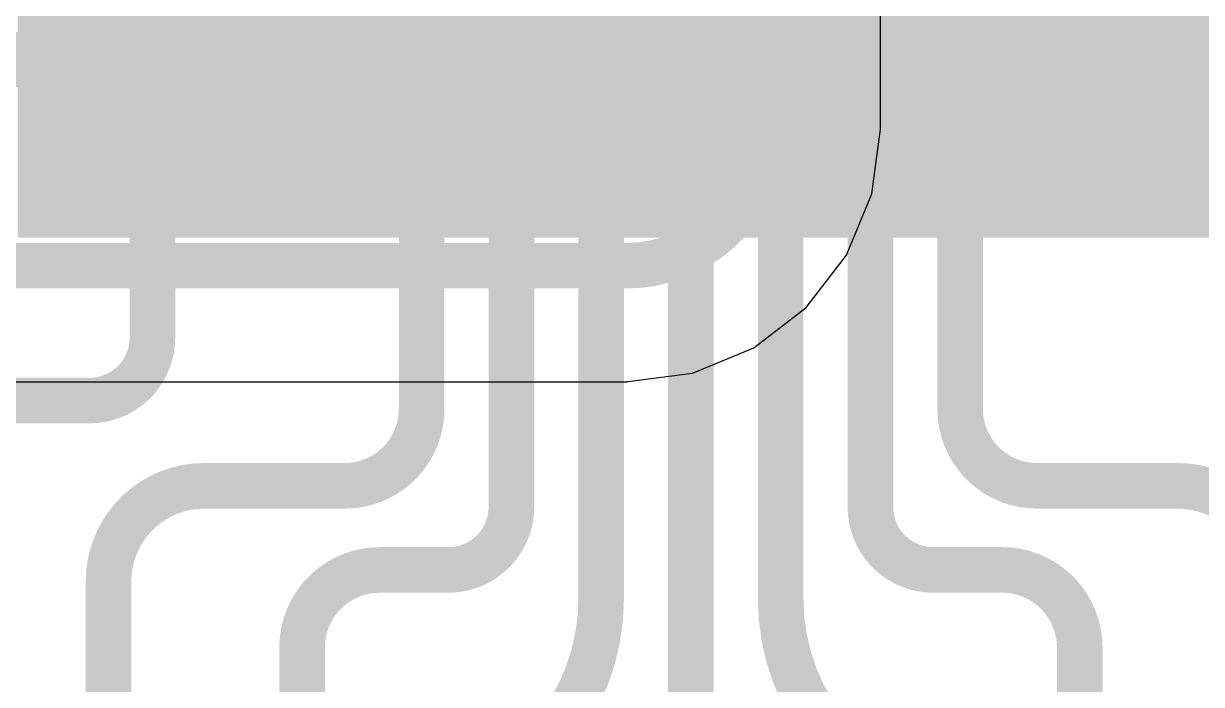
# Model space of a CAD drawing. Header units: inches. Extents: x -5 to 230, y -4 to 159.
# Drawn here: x 27.8 to 34.36, y 24.81 to 28.49 of the extents above; entities that cross this region are included whole.
import ezdxf

# ---------------------------------------------------------------- set-up
doc = ezdxf.new("R2010")
doc.units = ezdxf.units.IN
for name, color, linetype in [('Bottom Layer', 5, 'Continuous'), ('Top Layer', 1, 'Continuous'), ('Top Paste', 8, 'Continuous'), ('Top Solder', 216, 'Continuous')]:
    doc.layers.add(name, color=color, linetype=linetype)

# ---------------------------------------------------------------- blocks, each defined once
blk = doc.blocks.new('LQFP_100_71')
at = {"layer": 'Top Layer'}
for points in [[(-2.35, -7.15), (-2.35, -8.35), (-2.65, -8.35), (-2.65, -7.15)], [(-1.85, -7.15), (-1.85, -8.35), (-2.15, -8.35), (-2.15, -7.15)], [(-1.35, -7.15), (-1.35, -8.35), (-1.65, -8.35), (-1.65, -7.15)], [(-0.85, -7.15), (-0.85, -8.35), (-1.15, -8.35), (-1.15, -7.15)], [(-0.35, -7.15), (-0.35, -8.35), (-0.65, -8.35), (-0.65, -7.15)], [(0.15, -7.15), (0.15, -8.35), (-0.15, -8.35), (-0.15, -7.15)], [(0.65, -7.15), (0.65, -8.35), (0.35, -8.35), (0.35, -7.15)], [(1.15, -7.15), (1.15, -8.35), (0.85, -8.35), (0.85, -7.15)], [(1.65, -7.15), (1.65, -8.35), (1.35, -8.35), (1.35, -7.15)], [(2.15, -7.15), (2.15, -8.35), (1.85, -8.35), (1.85, -7.15)], [(2.65, -7.15), (2.65, -8.35), (2.35, -8.35), (2.35, -7.15)], [(3.15, -7.15), (3.15, -8.35), (2.85, -8.35), (2.85, -7.15)], [(3.65, -7.15), (3.65, -8.35), (3.35, -8.35), (3.35, -7.15)]]:
    blk.add_hatch(color=1, dxfattribs=at).paths.add_polyline_path(points)
at = {"layer": 'Top Paste'}
for points in [[(-2.35, -7.15), (-2.35, -8.35), (-2.65, -8.35), (-2.65, -7.15)], [(-1.85, -7.15), (-1.85, -8.35), (-2.15, -8.35), (-2.15, -7.15)], [(-1.35, -7.15), (-1.35, -8.35), (-1.65, -8.35), (-1.65, -7.15)], [(-0.85, -7.15), (-0.85, -8.35), (-1.15, -8.35), (-1.15, -7.15)], [(-0.35, -7.15), (-0.35, -8.35), (-0.65, -8.35), (-0.65, -7.15)], [(0.15, -7.15), (0.15, -8.35), (-0.15, -8.35), (-0.15, -7.15)], [(0.65, -7.15), (0.65, -8.35), (0.35, -8.35), (0.35, -7.15)], [(1.15, -7.15), (1.15, -8.35), (0.85, -8.35), (0.85, -7.15)], [(1.65, -7.15), (1.65, -8.35), (1.35, -8.35), (1.35, -7.15)], [(2.15, -7.15), (2.15, -8.35), (1.85, -8.35), (1.85, -7.15)], [(2.65, -7.15), (2.65, -8.35), (2.35, -8.35), (2.35, -7.15)], [(3.15, -7.15), (3.15, -8.35), (2.85, -8.35), (2.85, -7.15)], [(3.65, -7.15), (3.65, -8.35), (3.35, -8.35), (3.35, -7.15)]]:
    blk.add_hatch(color=8, dxfattribs=at).paths.add_polyline_path(points)
at = {"layer": 'Top Solder'}
for points in [[(-2.2484, -7.0484), (-2.2484, -8.4516), (-2.7516, -8.4516), (-2.7516, -7.0484)], [(-1.7484, -7.0484), (-1.7484, -8.4516), (-2.2516, -8.4516), (-2.2516, -7.0484)], [(-1.2484, -7.0484), (-1.2484, -8.4516), (-1.7516, -8.4516), (-1.7516, -7.0484)], [(-0.7484, -7.0484), (-0.7484, -8.4516), (-1.2516, -8.4516), (-1.2516, -7.0484)], [(-0.2484, -7.0484), (-0.2484, -8.4516), (-0.7516, -8.4516), (-0.7516, -7.0484)], [(0.2516, -7.0484), (0.2516, -8.4516), (-0.2516, -8.4516), (-0.2516, -7.0484)], [(0.7516, -7.0484), (0.7516, -8.4516), (0.2484, -8.4516), (0.2484, -7.0484)], [(1.2516, -7.0484), (1.2516, -8.4516), (0.7484, -8.4516), (0.7484, -7.0484)], [(1.7516, -7.0484), (1.7516, -8.4516), (1.2484, -8.4516), (1.2484, -7.0484)], [(2.2516, -7.0484), (2.2516, -8.4516), (1.7484, -8.4516), (1.7484, -7.0484)], [(2.7516, -7.0484), (2.7516, -8.4516), (2.2484, -8.4516), (2.2484, -7.0484)], [(3.2516, -7.0484), (3.2516, -8.4516), (2.7484, -8.4516), (2.7484, -7.0484)], [(3.7516, -7.0484), (3.7516, -8.4516), (3.2484, -8.4516), (3.2484, -7.0484)], [(4.2516, -7.0484), (4.2516, -8.4516), (3.7484, -8.4516), (3.7484, -7.0484)]]:
    blk.add_hatch(color=216, dxfattribs=at).paths.add_polyline_path(points)

msp = doc.modelspace()

# ---------------------------------------------------------------- linework, layer by layer
at = {"layer": 'Bottom Layer'}
for p, q in [((32.5729, 27.9045), (32.5729, 37.0617)), ((32.5245, 27.5389), (32.5719, 27.8992)), ((32.5719, 27.8992), (32.5729, 27.9045)), ((32.3833, 27.1982), (32.5245, 27.5389)), ((32.1589, 26.9057), (32.3833, 27.1982)), ((31.8663, 26.6812), (32.1589, 26.9057)), ((31.5256, 26.5401), (31.8663, 26.6812)), ((31.1653, 26.4926), (31.5256, 26.5401)), ((24.811, 26.4916), (31.16, 26.4916)), ((31.16, 26.4916), (31.1653, 26.4926))]:
    msp.add_line(p, q, dxfattribs=at)
for points in [[(31.9255, 27.9045, 0.254, 0.254, 0), (31.9255, 37.0617, 0.254, 0.254, 0)], [(30.1244, 29.6075, 0.3048, 0.3048, -0.414214), (28.8046, 28.2877, 0.3048, 0.3048, 0)], [(10.5489, 28.2877, 0.3048, 0.3048, 0), (28.8046, 28.2877, 0.3048, 0.3048, 0)], [(31.9255, 27.9045, 0.254, 0.254, -0.414214), (31.16, 27.139, 0.254, 0.254, 0)], [(5.8971, 27.139, 0.254, 0.254, 0), (31.16, 27.139, 0.254, 0.254, 0)]]:
    msp.add_lwpolyline(points, format="xyseb", dxfattribs=at)
for points in [[(28.7284, 28.2877, 0.1524, 0.1524, 1), (28.8808, 28.2877, 0.1524, 0.1524, 1)], [(28.7284, 28.2877, 0.1524, 0.1524, 1), (28.8808, 28.2877, 0.1524, 0.1524, 1)], [(31.862, 27.9045, 0.127, 0.127, 1), (31.989, 27.9045, 0.127, 0.127, 1)], [(31.862, 27.9045, 0.127, 0.127, 1), (31.989, 27.9045, 0.127, 0.127, 1)], [(31.0965, 27.139, 0.127, 0.127, 1), (31.2235, 27.139, 0.127, 0.127, 1)], [(31.0965, 27.139, 0.127, 0.127, 1), (31.2235, 27.139, 0.127, 0.127, 1)]]:
    msp.add_lwpolyline(points, format="xyseb", close=True, dxfattribs=at)
at = {"layer": 'Top Layer'}
for points in [[(28.5161, 26.7372, 0.254, 0.254, 0), (28.5161, 27.9972, 0.254, 0.254, 0)], [(30.0161, 26.3402, 0.254, 0.254, 0), (30.0161, 27.9972, 0.254, 0.254, 0)], [(30.5161, 25.7936, 0.254, 0.254, 0), (30.5161, 27.9972, 0.254, 0.254, 0)], [(31.0161, 25.2839, 0.254, 0.254, 0), (31.0161, 27.9972, 0.254, 0.254, 0)], [(31.5161, 24.4314, 0.254, 0.254, 0), (31.5161, 27.9972, 0.254, 0.254, 0)], [(32.0161, 25.2839, 0.254, 0.254, 0), (32.0161, 27.9972, 0.254, 0.254, 0)], [(32.5161, 25.7936, 0.254, 0.254, 0), (32.5161, 27.9972, 0.254, 0.254, 0)], [(33.0161, 26.3402, 0.254, 0.254, 0), (33.0161, 27.9972, 0.254, 0.254, 0)], [(28.5161, 26.7372, 0.254, 0.254, -0.414214), (28.1661, 26.3872, 0.254, 0.254, 0)], [(27.6679, 26.3872, 0.254, 0.254, 0), (28.1661, 26.3872, 0.254, 0.254, 0)], [(30.0161, 26.3402, 0.254, 0.254, -0.414214), (29.5881, 25.9122, 0.254, 0.254, 0)], [(33.4441, 25.9122, 0.254, 0.254, -0.414214), (33.0161, 26.3402, 0.254, 0.254, 0)], [(28.2714, 25.3792, 0.254, 0.254, -0.414214), (28.8044, 25.9122, 0.254, 0.254, 0)], [(28.8044, 25.9122, 0.254, 0.254, 0), (29.5881, 25.9122, 0.254, 0.254, 0)], [(33.4441, 25.9122, 0.254, 0.254, 0), (34.2278, 25.9122, 0.254, 0.254, 0)], [(34.2278, 25.9122, 0.254, 0.254, -0.414214), (34.7608, 25.3792, 0.254, 0.254, 0)], [(30.5161, 25.7936, 0.254, 0.254, -0.414214), (30.1661, 25.4436, 0.254, 0.254, 0)], [(32.8661, 25.4436, 0.254, 0.254, -0.414214), (32.5161, 25.7936, 0.254, 0.254, 0)], [(29.3498, 25.0109, 0.254, 0.254, -0.414214), (29.7825, 25.4436, 0.254, 0.254, 0)], [(29.7825, 25.4436, 0.254, 0.254, 0), (30.1661, 25.4436, 0.254, 0.254, 0)], [(32.8661, 25.4436, 0.254, 0.254, 0), (33.2497, 25.4436, 0.254, 0.254, 0)], [(33.2497, 25.4436, 0.254, 0.254, -0.414214), (33.6823, 25.0109, 0.254, 0.254, 0)], [(28.2714, 24.3459, 0.254, 0.254, 0), (28.2714, 25.3792, 0.254, 0.254, 0)], [(31.0161, 25.2827, 0.254, 0.254, -0.187289), (30.7026, 24.4753, 0.254, 0.254, 0)], [(31.0161, 25.2839, 0.254, 0.254, 0), (31.0161, 25.2827, 0.254, 0.254, 0)], [(32.0161, 25.2827, 0.254, 0.254, 0), (32.0161, 25.2839, 0.254, 0.254, 0)], [(32.3295, 24.4753, 0.254, 0.254, -0.187289), (32.0161, 25.2827, 0.254, 0.254, 0)], [(29.3498, 24.3459, 0.254, 0.254, 0), (29.3498, 25.0109, 0.254, 0.254, 0)], [(33.6823, 24.3459, 0.254, 0.254, 0), (33.6823, 25.0109, 0.254, 0.254, 0)]]:
    msp.add_lwpolyline(points, format="xyseb", dxfattribs=at)
for points in [[(28.4526, 27.9972, 0.127, 0.127, 1), (28.5796, 27.9972, 0.127, 0.127, 1)], [(29.9526, 27.9972, 0.127, 0.127, 1), (30.0796, 27.9972, 0.127, 0.127, 1)], [(30.4526, 27.9972, 0.127, 0.127, 1), (30.5796, 27.9972, 0.127, 0.127, 1)], [(30.9526, 27.9972, 0.127, 0.127, 1), (31.0796, 27.9972, 0.127, 0.127, 1)], [(31.4526, 27.9972, 0.127, 0.127, 1), (31.5796, 27.9972, 0.127, 0.127, 1)], [(31.9526, 27.9972, 0.127, 0.127, 1), (32.0796, 27.9972, 0.127, 0.127, 1)], [(32.4526, 27.9972, 0.127, 0.127, 1), (32.5796, 27.9972, 0.127, 0.127, 1)], [(32.9526, 27.9972, 0.127, 0.127, 1), (33.0796, 27.9972, 0.127, 0.127, 1)], [(28.4526, 26.7372, 0.127, 0.127, 1), (28.5796, 26.7372, 0.127, 0.127, 1)], [(28.4526, 26.7372, 0.127, 0.127, 1), (28.5796, 26.7372, 0.127, 0.127, 1)], [(28.1026, 26.3872, 0.127, 0.127, 1), (28.2296, 26.3872, 0.127, 0.127, 1)], [(28.1026, 26.3872, 0.127, 0.127, 1), (28.2296, 26.3872, 0.127, 0.127, 1)], [(29.9526, 26.3402, 0.127, 0.127, 1), (30.0796, 26.3402, 0.127, 0.127, 1)], [(29.9526, 26.3402, 0.127, 0.127, 1), (30.0796, 26.3402, 0.127, 0.127, 1)], [(32.9526, 26.3402, 0.127, 0.127, 1), (33.0796, 26.3402, 0.127, 0.127, 1)], [(32.9526, 26.3402, 0.127, 0.127, 1), (33.0796, 26.3402, 0.127, 0.127, 1)], [(28.7409, 25.9122, 0.127, 0.127, 1), (28.8679, 25.9122, 0.127, 0.127, 1)], [(28.7409, 25.9122, 0.127, 0.127, 1), (28.8679, 25.9122, 0.127, 0.127, 1)], [(29.5246, 25.9122, 0.127, 0.127, 1), (29.6516, 25.9122, 0.127, 0.127, 1)], [(29.5246, 25.9122, 0.127, 0.127, 1), (29.6516, 25.9122, 0.127, 0.127, 1)], [(33.3806, 25.9122, 0.127, 0.127, 1), (33.5076, 25.9122, 0.127, 0.127, 1)], [(33.3806, 25.9122, 0.127, 0.127, 1), (33.5076, 25.9122, 0.127, 0.127, 1)], [(34.1643, 25.9122, 0.127, 0.127, 1), (34.2913, 25.9122, 0.127, 0.127, 1)], [(34.1643, 25.9122, 0.127, 0.127, 1), (34.2913, 25.9122, 0.127, 0.127, 1)], [(30.4526, 25.7936, 0.127, 0.127, 1), (30.5796, 25.7936, 0.127, 0.127, 1)], [(30.4526, 25.7936, 0.127, 0.127, 1), (30.5796, 25.7936, 0.127, 0.127, 1)], [(32.4526, 25.7936, 0.127, 0.127, 1), (32.5796, 25.7936, 0.127, 0.127, 1)], [(32.4526, 25.7936, 0.127, 0.127, 1), (32.5796, 25.7936, 0.127, 0.127, 1)], [(29.719, 25.4436, 0.127, 0.127, 1), (29.846, 25.4436, 0.127, 0.127, 1)], [(29.719, 25.4436, 0.127, 0.127, 1), (29.846, 25.4436, 0.127, 0.127, 1)], [(30.1026, 25.4436, 0.127, 0.127, 1), (30.2296, 25.4436, 0.127, 0.127, 1)], [(30.1026, 25.4436, 0.127, 0.127, 1), (30.2296, 25.4436, 0.127, 0.127, 1)], [(32.8026, 25.4436, 0.127, 0.127, 1), (32.9296, 25.4436, 0.127, 0.127, 1)], [(32.8026, 25.4436, 0.127, 0.127, 1), (32.9296, 25.4436, 0.127, 0.127, 1)], [(33.1862, 25.4436, 0.127, 0.127, 1), (33.3132, 25.4436, 0.127, 0.127, 1)], [(33.1862, 25.4436, 0.127, 0.127, 1), (33.3132, 25.4436, 0.127, 0.127, 1)], [(28.2079, 25.3792, 0.127, 0.127, 1), (28.3349, 25.3792, 0.127, 0.127, 1)], [(28.2079, 25.3792, 0.127, 0.127, 1), (28.3349, 25.3792, 0.127, 0.127, 1)], [(30.9526, 25.2839, 0.127, 0.127, 1), (31.0796, 25.2839, 0.127, 0.127, 1)], [(30.9526, 25.2839, 0.127, 0.127, 1), (31.0796, 25.2839, 0.127, 0.127, 1)], [(30.9526, 25.2827, 0.127, 0.127, 1), (31.0796, 25.2827, 0.127, 0.127, 1)], [(30.9526, 25.2827, 0.127, 0.127, 1), (31.0796, 25.2827, 0.127, 0.127, 1)], [(31.9526, 25.2839, 0.127, 0.127, 1), (32.0796, 25.2839, 0.127, 0.127, 1)], [(31.9526, 25.2839, 0.127, 0.127, 1), (32.0796, 25.2839, 0.127, 0.127, 1)], [(31.9526, 25.2827, 0.127, 0.127, 1), (32.0796, 25.2827, 0.127, 0.127, 1)], [(31.9526, 25.2827, 0.127, 0.127, 1), (32.0796, 25.2827, 0.127, 0.127, 1)], [(29.2863, 25.0109, 0.127, 0.127, 1), (29.4133, 25.0109, 0.127, 0.127, 1)], [(29.2863, 25.0109, 0.127, 0.127, 1), (29.4133, 25.0109, 0.127, 0.127, 1)], [(33.6188, 25.0109, 0.127, 0.127, 1), (33.7458, 25.0109, 0.127, 0.127, 1)], [(33.6188, 25.0109, 0.127, 0.127, 1), (33.7458, 25.0109, 0.127, 0.127, 1)]]:
    msp.add_lwpolyline(points, format="xyseb", close=True, dxfattribs=at)

# ---------------------------------------------------------------- block references
msp.add_blockref('LQFP_100_71', (30.5161, 35.7472))

doc.saveas('drawing.dxf')
